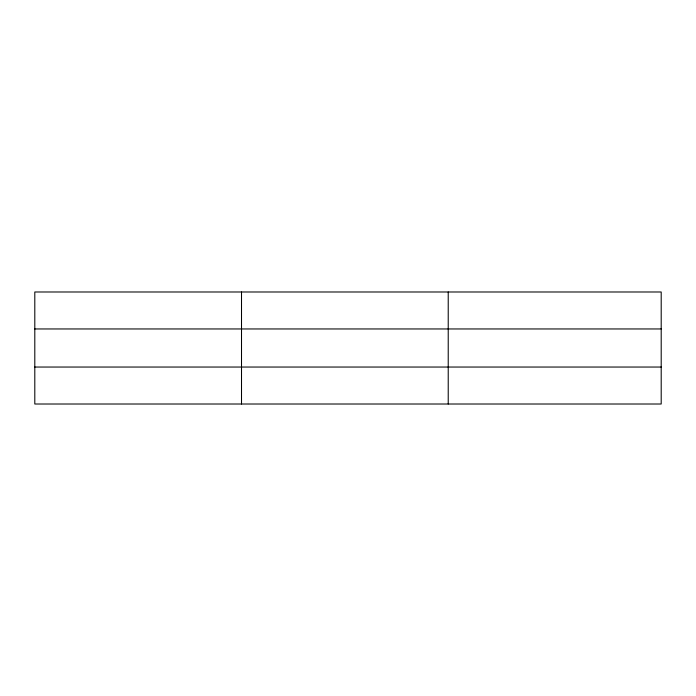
<?xml version="1.0" encoding="UTF-8"?>
<svg xmlns="http://www.w3.org/2000/svg" width="696" height="696" viewBox="0 0 696 696"><rect width="100%" height="100%" fill="white"/><g stroke="black" fill="none" stroke-linecap="round" stroke-linejoin="round"><path stroke-width="1.04" d="M241.512 404.011L241.512 291.989M448.224 404.011L448.224 291.989M661.2 328.956L661.2 291.989L34.8 291.989L34.8 404.011L661.2 404.011L661.2 328.956L34.8 328.956M34.8 367.044L661.2 367.044"/></g></svg>
